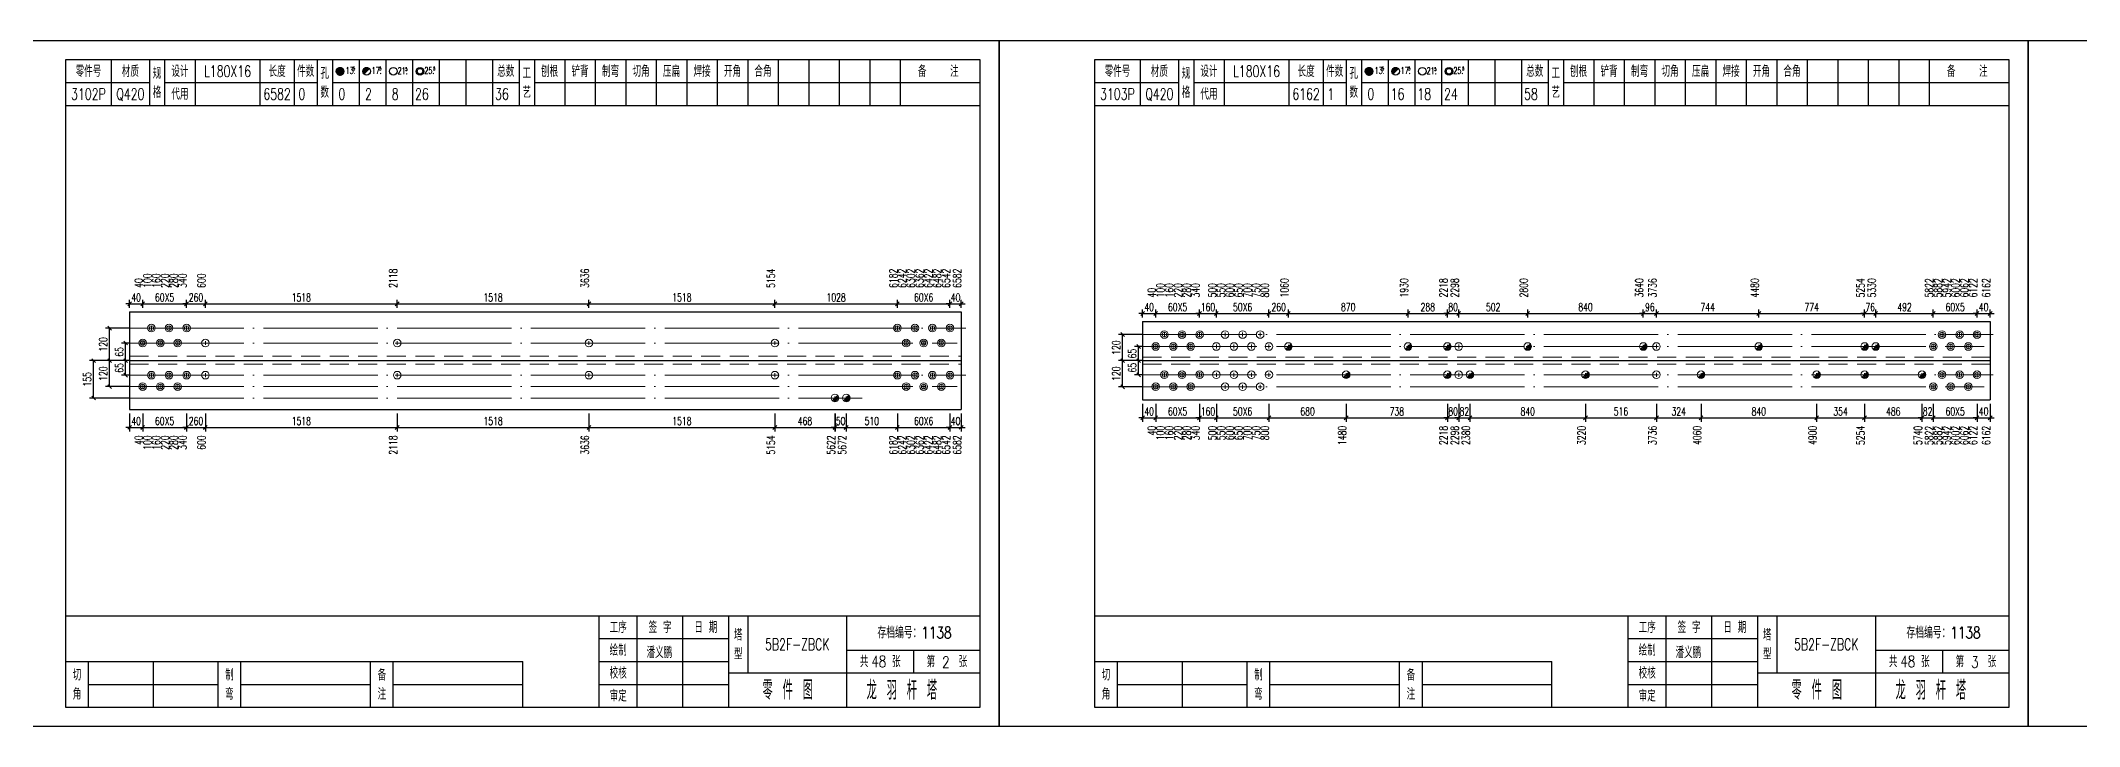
# Model space of a CAD drawing. Header units: millimetres. Extents: x 0 to 30240, y -10896 to -1348.
# Drawn here: x 288 to 823, y -9369 to -9189 of the extents above; entities that cross this region are included whole.
import ezdxf
from ezdxf.enums import TextEntityAlignment as Align

# ---------------------------------------------------------------- set-up
doc = ezdxf.new("R2010")
doc.units = ezdxf.units.MM
doc.header["$LTSCALE"] = 20
doc.header["$PDMODE"] = 1
doc.linetypes.add('DASHDOT2X', pattern=[1.75, 1.5, -0.125, 0, -0.125])
doc.linetypes.add('HIDDEN', pattern=[0.375, 0.25, -0.125])
for name, color, linetype, lineweight in [('1', 7, 'Continuous', 25), ('11', 3, 'Continuous', 13), ('2', 1, 'HIDDEN', 13), ('5', 1, 'Continuous', 13), ('7', 2, 'DASHDOT2X', 13)]:
    doc.layers.add(name, color=color, linetype=linetype, lineweight=lineweight)
doc.styles.get("Standard").update_dxf_attribs({"font": 'simplex', "width": 0.7, "bigfont": 'gbhzfs.shx'})
doc.styles.add('SYMBOL_TXT', font='txt.shx', dxfattribs={"width": 0.6})
doc.styles.add('TITLE_TXT', font='simplex.shx', dxfattribs={"width": 0.75, "height": 2.5, "bigfont": 'gbhzfs.shx'})
doc.dimstyles.get("Standard").update_dxf_attribs({"dimtxt": 2.1, "dimasz": 1, "dimexe": 1.05, "dimexo": 0, "dimgap": 0.63, "dimtad": 1, "dimzin": 0, "dimdsep": 46, "dimtxsty": 'standard', "dimblk": 'OBLIQUE', "dimblk1": 'OBLIQUE', "dimblk2": 'OBLIQUE', "dimcen": 0.09, "dimadec": 0, "dimazin": 0, "dimtfac": 1, "dimtdec": 1, "dimtix": 1, "dimtmove": 0, "dimatfit": 3, "dimfxl": 0, "dimtolj": 1, "dimtzin": 0, "dimarcsym": 0})
pattern_1 = [(0, (-3, 0), (0, 0.0125), [])]

# ---------------------------------------------------------------- blocks, each defined once
blk = doc.blocks.new('M12_HOLE')
h = blk.add_hatch()
h.set_pattern_fill('LINE', scale=0.1, style=0)
h.set_pattern_definition(pattern_1)
h.paths.add_polyline_path([(-5, 0, 1), (-1, 0, 1)])
at = {"color": 7}
blk.add_circle((-3, 0), 2, dxfattribs=at)
at = {"color": 7, "attachment_point": 1, "style": 'SYMBOL_TXT'}
for s, insert, char_height, width in [('13\\f??|b0|i0|c0|p54;.', (-0.1, 2.1), 3.5, 5.707), ('5', (3.7, 2.3), 1.8, 2.931)]:
    blk.add_mtext(s, dxfattribs=dict(at, insert=insert, char_height=char_height, width=width))
blk = doc.blocks.new('M16_HOLE')
h = blk.add_hatch()
h.set_pattern_fill('LINE', scale=0.1, style=0)
h.set_pattern_definition(pattern_1)
h.paths.add_polyline_path([(-1.6, 1.4, 0.668179), (-5, 0, 0.198912), (-4.4, -1.4)])
at = {"color": 7}
blk.add_circle((-3, 0), 2, dxfattribs=at)
at = {"color": 7, "attachment_point": 1, "style": 'SYMBOL_TXT'}
for s, insert, char_height, width in [('17.', (-0.4, 2.1), 3.5, 6.316), ('5', (3.6, 2.3), 1.8, 1.822)]:
    blk.add_mtext(s, dxfattribs=dict(at, insert=insert, char_height=char_height, width=width))
blk = doc.blocks.new('M20_HOLE')
at = {"color": 7}
blk.add_circle((-3, 0), 2, dxfattribs=at)
at = {"color": 7, "attachment_point": 1, "style": 'SYMBOL_TXT'}
for s, insert, char_height, width in [('21.', (-0.7, 2), 3.5, 6.074), ('5', (3.3, 2), 1.8, 1.458)]:
    blk.add_mtext(s, dxfattribs=dict(at, insert=insert, char_height=char_height, width=width))
blk = doc.blocks.new('M24_HOLE')
at = {"color": 7}
for radius in [2, 1.5]:
    blk.add_circle((-3, 0), radius, dxfattribs=at)
at = {"color": 7, "attachment_point": 1, "style": 'SYMBOL_TXT'}
for s, insert, char_height, width in [('25.', (-0.7, 2.1), 3.5, 2.429), ('5', (3.9, 2.3), 1.8, 1.944)]:
    blk.add_mtext(s, dxfattribs=dict(at, insert=insert, char_height=char_height, width=width))
blk = doc.blocks.new('JgCard')
for p, q in [((270, 180), (0, 180)), ((0, 180), (0, 0)), ((270, 0), (270, 180)), ((265, 175), (25, 175)), ((25, 175), (25, 5)), ((37, 175), (37, 163)), ((47, 175), (47, 163)), ((51, 175), (51, 163)), ((59, 175), (59, 163)), ((76, 175), (76, 163)), ((85, 175), (85, 163)), ((91, 175), (91, 163)), ((95, 175), (95, 163)), ((102, 175), (102, 163)), ((109, 175), (109, 163)), ((116, 175), (116, 163)), ((123, 175), (123, 163)), ((130, 175), (130, 163)), ((137, 175), (137, 163)), ((144, 175), (144, 163)), ((148, 175), (148, 163)), ((156, 175), (156, 163)), ((164, 175), (164, 163)), ((172, 175), (172, 163)), ((180, 175), (180, 163)), ((188, 175), (188, 163)), ((196, 175), (196, 163)), ((204, 175), (204, 163)), ((212, 175), (212, 163)), ((220, 175), (220, 163)), ((228, 175), (228, 163)), ((236, 175), (236, 163)), ((244, 175), (244, 163)), ((265, 5), (265, 175)), ((25, 169), (47, 169)), ((51, 169), (91, 169)), ((95, 169), (144, 169)), ((148, 169), (265, 169)), ((25, 163), (265, 163)), ((25, 29), (265, 29)), ((165, 5), (165, 29)), ((175, 5), (175, 29)), ((187, 5), (187, 29)), ((199, 5), (199, 29)), ((204, 29), (204, 14)), ((230, 5), (230, 29)), ((165, 23), (199, 23)), ((25, 17), (145, 17)), ((31, 5), (31, 17)), ((48, 17), (48, 5)), ((65, 5), (65, 17)), ((71, 5), (71, 17)), ((105, 5), (105, 17)), ((111, 5), (111, 17)), ((145, 5), (145, 17)), ((165, 17), (199, 17)), ((230, 20), (265, 20)), ((247.5, 20), (247.5, 14)), ((31, 11), (65, 11)), ((71, 11), (105, 11)), ((111, 11), (145, 11)), ((165, 11), (199, 11)), ((199, 14), (265, 14)), ((0, 0), (270, 0)), ((25, 5), (265, 5))]:
    blk.add_line(p, q)
blk.add_lwpolyline([(96.03, 171.99, -1), (98.03, 171.99, -1)], format="xyb", close=True)
blk.add_point((145, 96))
at = {"xscale": 0.5, "yscale": 0.5, "zscale": 0.5}
for name, p in [('M12_HOLE', (98.53, 171.99)), ('M16_HOLE', (105.5, 172)), ('M20_HOLE', (112.5, 172)), ('M24_HOLE', (119.5, 172))]:
    blk.add_blockref(name, p, dxfattribs=at)
at = {"style": 'TITLE_TXT', "width": 0.75}
for s, height, p in [('存档编号：1138', 3.076, (238.02, 23.07)), ('潘义鹏', 3, (177.45, 17.91)), ('龙 羽 杆 塔', 5, (235.17, 6.97))]:
    blk.add_text(s, height=height, dxfattribs=at).set_placement(p)
at = {"attachment_point": 5, "style": 'TITLE_TXT'}
for s, insert, char_height, width in [('零件号', (31, 172), 3, 15), ('材质', (42, 172), 3, 8), ('设计', (55, 172), 3, 8), ('长度', (80.5, 172), 3, 8), ('件数', (88, 172), 3, 6), ('总数', (140.5, 172), 3, 7), ('工\\P艺', (146, 169), 3, 4), ('刨根', (152, 172), 3, 8), ('铲背', (160, 172), 3, 8), ('制弯', (168, 172), 3, 8), ('切角', (176, 172), 3, 8), ('压扁', (184, 172), 3, 8), ('焊接', (192, 172), 3, 8), ('开角', (200, 172), 3, 8), ('合角', (208, 172), 3, 8), ('备    注', (254, 172), 3, 22), ('规格', (49, 169), 3, 4), ('代用', (55, 166), 3, 8), ('孔数', (93, 169), 3, 4), ('工序', (170, 26), 3, 10), ('签 字', (181, 26), 3, 12), ('日 期', (193, 26), 3, 12), ('绘制', (170, 20), 3, 10), ('塔\\P型', (201.5, 21.5), 3, 5), ('共    张', (238.75, 17), 3, 17.5), ('第    张', (256.25, 17), 3, 17.5), ('切\\P角', (28, 11), 3, 6), ('制\\P弯', (68, 11), 3, 6), ('备\\P注', (108, 11), 3, 6), ('校核', (170, 14), 3, 10), ('零 件 图', (214.5, 9.5), 5, 31), ('审定', (170, 8), 3, 10)]:
    blk.add_mtext(s, dxfattribs=dict(at, insert=insert, char_height=char_height, width=width))
blk = doc.blocks.new('M24')
for p, q in [((-0.6, 0), (0.6, 0)), ((0, -0.6), (0, 0.6))]:
    blk.add_line(p, q)
for radius in [1, 0.6]:
    blk.add_circle((0, 0), radius)
blk = doc.blocks.new('M20')
for p, q in [((-0.5, 0), (0.5, 0)), ((0, -0.5), (0, 0.5))]:
    blk.add_line(p, q)
blk.add_circle((0, 0), 1)
blk = doc.blocks.new('M16')
for p, q in [((-0.71, -0.71), (0.71, 0.71)), ((-0.4, 0), (0.4, 0)), ((0, 0.4), (0, -0.4))]:
    blk.add_line(p, q)
blk.add_circle((0, 0), 1)
for radius in [0.8, 0.6, 0.4, 0.2]:
    blk.add_arc((0, 0), radius, 225, 45)
blk = doc.blocks.new('_Oblique')
at = {"color": 0, "linetype": 'ByBlock', "lineweight": -2}
blk.add_line((-0.5, -0.5), (0.5, 0.5), dxfattribs=at)
blk = doc.blocks.new('*D5268')
at = {"layer": '11', "color": 0, "lineweight": -2}
for p, q in [((311.8, -9290.67), (310.8, -9290.67)), ((311.8, -9287), (311.8, -9291.72)), ((311.8, -9290.67), (315.24, -9290.67)), ((315.24, -9287), (315.24, -9291.72)), ((315.24, -9290.67), (316.24, -9290.67))]:
    blk.add_line(p, q, dxfattribs=at)
at = {"layer": 'Defpoints', "color": 0}
for p in [(311.8, -9287), (315.24, -9287), (315.24, -9290.67)]:
    blk.add_point(p, dxfattribs=at)
at = {"layer": '11', "color": 0, "lineweight": -2}
blk.add_blockref('_Oblique', (311.8, -9290.67), dxfattribs=at)
at = {"layer": '11', "color": 0, "lineweight": -2, "rotation": 180}
blk.add_blockref('_Oblique', (315.24, -9290.67), dxfattribs=at)
at = {"layer": '11', "color": 0, "insert": (313.52, -9288.99), "char_height": 2.1, "attachment_point": 5}
blk.add_mtext('\\A1;40', dxfattribs=at)
blk = doc.blocks.new('*D5270')
at = {"layer": '11', "color": 0, "lineweight": -2}
for p, q in [((326.74, -9290.67), (325.74, -9290.67)), ((326.74, -9287), (326.74, -9291.72)), ((326.74, -9290.67), (331.69, -9290.67)), ((331.69, -9287), (331.69, -9291.72)), ((331.69, -9290.67), (332.69, -9290.67))]:
    blk.add_line(p, q, dxfattribs=at)
at = {"layer": 'Defpoints', "color": 0}
for p in [(326.74, -9287), (331.69, -9287), (331.69, -9290.67)]:
    blk.add_point(p, dxfattribs=at)
at = {"layer": '11', "color": 0, "lineweight": -2}
blk.add_blockref('_Oblique', (326.74, -9290.67), dxfattribs=at)
at = {"layer": '11', "color": 0, "lineweight": -2, "rotation": 180}
blk.add_blockref('_Oblique', (331.69, -9290.67), dxfattribs=at)
at = {"layer": '11', "color": 0, "insert": (329.22, -9288.99), "char_height": 2.1, "attachment_point": 5}
blk.add_mtext('\\A1;260', dxfattribs=at)
blk = doc.blocks.new('*D5275')
at = {"layer": '11', "color": 0, "lineweight": -2}
for p, q in [((496.89, -9290.67), (495.89, -9290.67)), ((496.89, -9287), (496.89, -9291.72)), ((496.89, -9290.67), (499.83, -9290.67)), ((499.83, -9287), (499.83, -9291.72)), ((499.83, -9290.67), (500.83, -9290.67))]:
    blk.add_line(p, q, dxfattribs=at)
at = {"layer": 'Defpoints', "color": 0}
for p in [(496.89, -9287), (499.83, -9287), (499.83, -9290.67)]:
    blk.add_point(p, dxfattribs=at)
at = {"layer": '11', "color": 0, "lineweight": -2}
blk.add_blockref('_Oblique', (496.89, -9290.67), dxfattribs=at)
at = {"layer": '11', "color": 0, "lineweight": -2, "rotation": 180}
blk.add_blockref('_Oblique', (499.83, -9290.67), dxfattribs=at)
at = {"layer": '11', "color": 0, "insert": (498.36, -9288.99), "char_height": 2.1, "attachment_point": 5}
blk.add_mtext('\\A1;50', dxfattribs=at)
blk = doc.blocks.new('*D5278')
at = {"layer": '11', "color": 0, "lineweight": -2}
for p, q in [((527.06, -9290.67), (526.06, -9290.67)), ((527.06, -9287), (527.06, -9291.72)), ((527.06, -9290.67), (530, -9290.67)), ((530, -9287), (530, -9291.72)), ((530, -9290.67), (531, -9290.67))]:
    blk.add_line(p, q, dxfattribs=at)
at = {"layer": 'Defpoints', "color": 0}
for p in [(527.06, -9287), (530, -9287), (530, -9290.67)]:
    blk.add_point(p, dxfattribs=at)
at = {"layer": '11', "color": 0, "lineweight": -2}
blk.add_blockref('_Oblique', (527.06, -9290.67), dxfattribs=at)
at = {"layer": '11', "color": 0, "lineweight": -2, "rotation": 180}
blk.add_blockref('_Oblique', (530, -9290.67), dxfattribs=at)
at = {"layer": '11', "color": 0, "insert": (528.53, -9288.99), "char_height": 2.1, "attachment_point": 5}
blk.add_mtext('\\A1;40', dxfattribs=at)
blk = doc.blocks.new('*D5279')
at = {"layer": '11', "color": 0, "lineweight": -2}
for p, q in [((311.8, -9258.23), (310.8, -9258.23)), ((311.8, -9259.28), (311.8, -9257.18)), ((311.8, -9258.23), (315.24, -9258.23)), ((315.24, -9259.28), (315.24, -9257.18)), ((315.24, -9258.23), (316.24, -9258.23))]:
    blk.add_line(p, q, dxfattribs=at)
at = {"layer": 'Defpoints', "color": 0}
for p in [(315.24, -9258.23), (311.8, -9259.28), (315.24, -9259.28)]:
    blk.add_point(p, dxfattribs=at)
at = {"layer": '11', "color": 0, "lineweight": -2}
blk.add_blockref('_Oblique', (311.8, -9258.23), dxfattribs=at)
at = {"layer": '11', "color": 0, "lineweight": -2, "rotation": 180}
blk.add_blockref('_Oblique', (315.24, -9258.23), dxfattribs=at)
at = {"layer": '11', "color": 0, "insert": (313.52, -9256.55), "char_height": 2.1, "attachment_point": 5}
blk.add_mtext('\\A1;40', dxfattribs=at)
blk = doc.blocks.new('*D5281')
at = {"layer": '11', "color": 0, "lineweight": -2}
for p, q in [((326.74, -9258.23), (325.74, -9258.23)), ((326.74, -9259.28), (326.74, -9257.18)), ((326.74, -9258.23), (331.69, -9258.23)), ((331.69, -9259.28), (331.69, -9257.18)), ((331.69, -9258.23), (332.69, -9258.23))]:
    blk.add_line(p, q, dxfattribs=at)
at = {"layer": 'Defpoints', "color": 0}
for p in [(331.69, -9258.23), (326.74, -9259.28), (331.69, -9259.28)]:
    blk.add_point(p, dxfattribs=at)
at = {"layer": '11', "color": 0, "lineweight": -2}
blk.add_blockref('_Oblique', (326.74, -9258.23), dxfattribs=at)
at = {"layer": '11', "color": 0, "lineweight": -2, "rotation": 180}
blk.add_blockref('_Oblique', (331.69, -9258.23), dxfattribs=at)
at = {"layer": '11', "color": 0, "insert": (329.22, -9256.55), "char_height": 2.1, "attachment_point": 5}
blk.add_mtext('\\A1;260', dxfattribs=at)
blk = doc.blocks.new('*D5287')
at = {"layer": '11', "color": 0, "lineweight": -2}
for p, q in [((527.06, -9258.23), (526.06, -9258.23)), ((527.06, -9259.28), (527.06, -9257.18)), ((527.06, -9258.23), (530, -9258.23)), ((530, -9259.28), (530, -9257.18)), ((530, -9258.23), (531, -9258.23))]:
    blk.add_line(p, q, dxfattribs=at)
at = {"layer": 'Defpoints', "color": 0}
for p in [(530, -9258.23), (527.06, -9259.28), (530, -9259.28)]:
    blk.add_point(p, dxfattribs=at)
at = {"layer": '11', "color": 0, "lineweight": -2}
blk.add_blockref('_Oblique', (527.06, -9258.23), dxfattribs=at)
at = {"layer": '11', "color": 0, "lineweight": -2, "rotation": 180}
blk.add_blockref('_Oblique', (530, -9258.23), dxfattribs=at)
at = {"layer": '11', "color": 0, "insert": (528.53, -9256.55), "char_height": 2.1, "attachment_point": 5}
blk.add_mtext('\\A1;40', dxfattribs=at)
blk = doc.blocks.new('*D5293')
at = {"layer": '11', "color": 0, "lineweight": -2}
for p, q in [((577.6, -9284.48), (577.6, -9289.2)), ((581.04, -9284.48), (581.04, -9289.2)), ((577.6, -9288.15), (576.6, -9288.15)), ((577.6, -9288.15), (581.04, -9288.15)), ((581.04, -9288.15), (582.04, -9288.15))]:
    blk.add_line(p, q, dxfattribs=at)
at = {"layer": 'Defpoints', "color": 0}
for p in [(577.6, -9284.48), (581.04, -9284.48), (581.04, -9288.15)]:
    blk.add_point(p, dxfattribs=at)
at = {"layer": '11', "color": 0, "lineweight": -2}
blk.add_blockref('_Oblique', (577.6, -9288.15), dxfattribs=at)
at = {"layer": '11', "color": 0, "lineweight": -2, "rotation": 180}
blk.add_blockref('_Oblique', (581.04, -9288.15), dxfattribs=at)
at = {"layer": '11', "color": 0, "insert": (579.32, -9286.47), "char_height": 2.1, "attachment_point": 5}
blk.add_mtext('\\A1;40', dxfattribs=at)
blk = doc.blocks.new('*D5295')
at = {"layer": '11', "color": 0, "lineweight": -2}
for p, q in [((592.54, -9284.48), (592.54, -9289.2)), ((596.95, -9284.48), (596.95, -9289.2)), ((592.54, -9288.15), (591.54, -9288.15)), ((592.54, -9288.15), (596.95, -9288.15)), ((596.95, -9288.15), (597.95, -9288.15))]:
    blk.add_line(p, q, dxfattribs=at)
at = {"layer": 'Defpoints', "color": 0}
for p in [(592.54, -9284.48), (596.95, -9284.48), (596.95, -9288.15)]:
    blk.add_point(p, dxfattribs=at)
at = {"layer": '11', "color": 0, "lineweight": -2}
blk.add_blockref('_Oblique', (592.54, -9288.15), dxfattribs=at)
at = {"layer": '11', "color": 0, "lineweight": -2, "rotation": 180}
blk.add_blockref('_Oblique', (596.95, -9288.15), dxfattribs=at)
at = {"layer": '11', "color": 0, "insert": (594.75, -9286.47), "char_height": 2.1, "attachment_point": 5}
blk.add_mtext('\\A1;160', dxfattribs=at)
blk = doc.blocks.new('*D5299')
at = {"layer": '11', "color": 0, "lineweight": -2}
for p, q in [((657.6, -9284.48), (657.6, -9289.2)), ((660.54, -9284.48), (660.54, -9289.2)), ((657.6, -9288.15), (656.6, -9288.15)), ((657.6, -9288.15), (660.54, -9288.15)), ((660.54, -9288.15), (661.54, -9288.15))]:
    blk.add_line(p, q, dxfattribs=at)
at = {"layer": 'Defpoints', "color": 0}
for p in [(657.6, -9284.48), (660.54, -9284.48), (660.54, -9288.15)]:
    blk.add_point(p, dxfattribs=at)
at = {"layer": '11', "color": 0, "lineweight": -2}
blk.add_blockref('_Oblique', (657.6, -9288.15), dxfattribs=at)
at = {"layer": '11', "color": 0, "lineweight": -2, "rotation": 180}
blk.add_blockref('_Oblique', (660.54, -9288.15), dxfattribs=at)
at = {"layer": '11', "color": 0, "insert": (659.07, -9286.47), "char_height": 2.1, "attachment_point": 5}
blk.add_mtext('\\A1;80', dxfattribs=at)
blk = doc.blocks.new('*D5300')
at = {"layer": '11', "color": 0, "lineweight": -2}
for p, q in [((660.54, -9284.48), (660.54, -9289.2)), ((663.5, -9284.48), (663.5, -9289.2)), ((660.54, -9288.15), (659.54, -9288.15)), ((660.54, -9288.15), (663.5, -9288.15)), ((663.5, -9288.15), (664.5, -9288.15))]:
    blk.add_line(p, q, dxfattribs=at)
at = {"layer": 'Defpoints', "color": 0}
for p in [(660.54, -9284.48), (663.5, -9284.48), (663.5, -9288.15)]:
    blk.add_point(p, dxfattribs=at)
at = {"layer": '11', "color": 0, "lineweight": -2}
blk.add_blockref('_Oblique', (660.54, -9288.15), dxfattribs=at)
at = {"layer": '11', "color": 0, "lineweight": -2, "rotation": 180}
blk.add_blockref('_Oblique', (663.5, -9288.15), dxfattribs=at)
at = {"layer": '11', "color": 0, "insert": (662.02, -9286.47), "char_height": 2.1, "attachment_point": 5}
blk.add_mtext('\\A1;82', dxfattribs=at)
blk = doc.blocks.new('*D5307')
at = {"layer": '11', "color": 0, "lineweight": -2}
for p, q in [((782.1, -9284.48), (782.1, -9289.2)), ((785.06, -9284.48), (785.06, -9289.2)), ((782.1, -9288.15), (781.1, -9288.15)), ((782.1, -9288.15), (785.06, -9288.15)), ((785.06, -9288.15), (786.06, -9288.15))]:
    blk.add_line(p, q, dxfattribs=at)
at = {"layer": 'Defpoints', "color": 0}
for p in [(782.1, -9284.48), (785.06, -9284.48), (785.06, -9288.15)]:
    blk.add_point(p, dxfattribs=at)
at = {"layer": '11', "color": 0, "lineweight": -2}
blk.add_blockref('_Oblique', (782.1, -9288.15), dxfattribs=at)
at = {"layer": '11', "color": 0, "lineweight": -2, "rotation": 180}
blk.add_blockref('_Oblique', (785.06, -9288.15), dxfattribs=at)
at = {"layer": '11', "color": 0, "insert": (783.58, -9286.47), "char_height": 2.1, "attachment_point": 5}
blk.add_mtext('\\A1;82', dxfattribs=at)
blk = doc.blocks.new('*D5309')
at = {"layer": '11', "color": 0, "lineweight": -2}
for p, q in [((796.56, -9284.48), (796.56, -9289.2)), ((800, -9284.48), (800, -9289.2)), ((796.56, -9288.15), (795.56, -9288.15)), ((796.56, -9288.15), (800, -9288.15)), ((800, -9288.15), (801, -9288.15))]:
    blk.add_line(p, q, dxfattribs=at)
at = {"layer": 'Defpoints', "color": 0}
for p in [(796.56, -9284.48), (800, -9284.48), (800, -9288.15)]:
    blk.add_point(p, dxfattribs=at)
at = {"layer": '11', "color": 0, "lineweight": -2}
blk.add_blockref('_Oblique', (796.56, -9288.15), dxfattribs=at)
at = {"layer": '11', "color": 0, "lineweight": -2, "rotation": 180}
blk.add_blockref('_Oblique', (800, -9288.15), dxfattribs=at)
at = {"layer": '11', "color": 0, "insert": (798.28, -9286.47), "char_height": 2.1, "attachment_point": 5}
blk.add_mtext('\\A1;40', dxfattribs=at)
blk = doc.blocks.new('*D5310')
at = {"layer": '11', "color": 0, "lineweight": -2}
for p, q in [((577.6, -9260.75), (576.6, -9260.75)), ((577.6, -9261.8), (577.6, -9259.7)), ((577.6, -9260.75), (581.04, -9260.75)), ((581.04, -9261.8), (581.04, -9259.7)), ((581.04, -9260.75), (582.04, -9260.75))]:
    blk.add_line(p, q, dxfattribs=at)
at = {"layer": 'Defpoints', "color": 0}
for p in [(577.6, -9261.8), (581.04, -9260.75), (581.04, -9261.8)]:
    blk.add_point(p, dxfattribs=at)
at = {"layer": '11', "color": 0, "lineweight": -2}
blk.add_blockref('_Oblique', (577.6, -9260.75), dxfattribs=at)
at = {"layer": '11', "color": 0, "lineweight": -2, "rotation": 180}
blk.add_blockref('_Oblique', (581.04, -9260.75), dxfattribs=at)
at = {"layer": '11', "color": 0, "insert": (579.32, -9259.07), "char_height": 2.1, "attachment_point": 5}
blk.add_mtext('\\A1;40', dxfattribs=at)
blk = doc.blocks.new('*D5312')
at = {"layer": '11', "color": 0, "lineweight": -2}
for p, q in [((592.54, -9260.75), (591.54, -9260.75)), ((592.54, -9261.8), (592.54, -9259.7)), ((592.54, -9260.75), (596.95, -9260.75)), ((596.95, -9261.8), (596.95, -9259.7)), ((596.95, -9260.75), (597.95, -9260.75))]:
    blk.add_line(p, q, dxfattribs=at)
at = {"layer": 'Defpoints', "color": 0}
for p in [(592.54, -9261.8), (596.95, -9260.75), (596.95, -9261.8)]:
    blk.add_point(p, dxfattribs=at)
at = {"layer": '11', "color": 0, "lineweight": -2}
blk.add_blockref('_Oblique', (592.54, -9260.75), dxfattribs=at)
at = {"layer": '11', "color": 0, "lineweight": -2, "rotation": 180}
blk.add_blockref('_Oblique', (596.95, -9260.75), dxfattribs=at)
at = {"layer": '11', "color": 0, "insert": (594.75, -9259.07), "char_height": 2.1, "attachment_point": 5}
blk.add_mtext('\\A1;160', dxfattribs=at)
blk = doc.blocks.new('*D5317')
at = {"layer": '11', "color": 0, "lineweight": -2}
for p, q in [((657.6, -9260.75), (656.6, -9260.75)), ((657.6, -9261.8), (657.6, -9259.7)), ((657.6, -9260.75), (660.54, -9260.75)), ((660.54, -9261.8), (660.54, -9259.7)), ((660.54, -9260.75), (661.54, -9260.75))]:
    blk.add_line(p, q, dxfattribs=at)
at = {"layer": 'Defpoints', "color": 0}
for p in [(657.6, -9261.8), (660.54, -9260.75), (660.54, -9261.8)]:
    blk.add_point(p, dxfattribs=at)
at = {"layer": '11', "color": 0, "lineweight": -2}
blk.add_blockref('_Oblique', (657.6, -9260.75), dxfattribs=at)
at = {"layer": '11', "color": 0, "lineweight": -2, "rotation": 180}
blk.add_blockref('_Oblique', (660.54, -9260.75), dxfattribs=at)
at = {"layer": '11', "color": 0, "insert": (659.07, -9259.07), "char_height": 2.1, "attachment_point": 5}
blk.add_mtext('\\A1;80', dxfattribs=at)
blk = doc.blocks.new('*D5320')
at = {"layer": '11', "color": 0, "lineweight": -2}
for p, q in [((708.97, -9260.75), (707.97, -9260.75)), ((708.97, -9261.8), (708.97, -9259.7)), ((708.97, -9260.75), (712.44, -9260.75)), ((712.44, -9261.8), (712.44, -9259.7)), ((712.44, -9260.75), (713.44, -9260.75))]:
    blk.add_line(p, q, dxfattribs=at)
at = {"layer": 'Defpoints', "color": 0}
for p in [(708.97, -9261.8), (712.44, -9260.75), (712.44, -9261.8)]:
    blk.add_point(p, dxfattribs=at)
at = {"layer": '11', "color": 0, "lineweight": -2}
blk.add_blockref('_Oblique', (708.97, -9260.75), dxfattribs=at)
at = {"layer": '11', "color": 0, "lineweight": -2, "rotation": 180}
blk.add_blockref('_Oblique', (712.44, -9260.75), dxfattribs=at)
at = {"layer": '11', "color": 0, "insert": (710.7, -9259.07), "char_height": 2.1, "attachment_point": 5}
blk.add_mtext('\\A1;96', dxfattribs=at)
blk = doc.blocks.new('*D5323')
at = {"layer": '11', "color": 0, "lineweight": -2}
for p, q in [((767.03, -9260.75), (766.03, -9260.75)), ((767.03, -9261.8), (767.03, -9259.7)), ((767.03, -9260.75), (769.97, -9260.75)), ((769.97, -9261.8), (769.97, -9259.7)), ((769.97, -9260.75), (770.97, -9260.75))]:
    blk.add_line(p, q, dxfattribs=at)
at = {"layer": 'Defpoints', "color": 0}
for p in [(767.03, -9261.8), (769.97, -9260.75), (769.97, -9261.8)]:
    blk.add_point(p, dxfattribs=at)
at = {"layer": '11', "color": 0, "lineweight": -2}
blk.add_blockref('_Oblique', (767.03, -9260.75), dxfattribs=at)
at = {"layer": '11', "color": 0, "lineweight": -2, "rotation": 180}
blk.add_blockref('_Oblique', (769.97, -9260.75), dxfattribs=at)
at = {"layer": '11', "color": 0, "insert": (768.5, -9259.07), "char_height": 2.1, "attachment_point": 5}
blk.add_mtext('\\A1;76', dxfattribs=at)
blk = doc.blocks.new('*D5326')
at = {"layer": '11', "color": 0, "lineweight": -2}
for p, q in [((796.56, -9260.75), (795.56, -9260.75)), ((796.56, -9261.8), (796.56, -9259.7)), ((796.56, -9260.75), (800, -9260.75)), ((800, -9261.8), (800, -9259.7)), ((800, -9260.75), (801, -9260.75))]:
    blk.add_line(p, q, dxfattribs=at)
at = {"layer": 'Defpoints', "color": 0}
for p in [(796.56, -9261.8), (800, -9260.75), (800, -9261.8)]:
    blk.add_point(p, dxfattribs=at)
at = {"layer": '11', "color": 0, "lineweight": -2}
blk.add_blockref('_Oblique', (796.56, -9260.75), dxfattribs=at)
at = {"layer": '11', "color": 0, "lineweight": -2, "rotation": 180}
blk.add_blockref('_Oblique', (800, -9260.75), dxfattribs=at)
at = {"layer": '11', "color": 0, "insert": (798.28, -9259.07), "char_height": 2.1, "attachment_point": 5}
blk.add_mtext('\\A1;40', dxfattribs=at)

msp = doc.modelspace()

# ---------------------------------------------------------------- linework, layer by layer
at = {"layer": '1'}
for p, q in [((311.8, -9260.327), (311.8, -9285.947)), ((311.8, -9260.327), (530, -9260.327)), ((530, -9260.327), (530, -9285.947)), ((577.6, -9262.847), (577.6, -9283.427)), ((577.6, -9262.847), (800, -9262.847)), ((800, -9262.847), (800, -9283.427)), ((311.8, -9273.137), (530, -9273.137)), ((577.6, -9273.137), (800, -9273.137)), ((577.6, -9283.427), (800, -9283.427)), ((311.8, -9285.947), (530, -9285.947))]:
    msp.add_line(p, q, dxfattribs=at)
at = {"layer": '2'}
for p, q in [((311.8, -9271.999), (530, -9271.999)), ((311.8, -9274.075), (530, -9274.075)), ((577.6, -9272.223), (800, -9272.223)), ((577.6, -9274.052), (800, -9274.052))]:
    msp.add_line(p, q, dxfattribs=at)
at = {"layer": '7'}
for p, q in [((311.8, -9264.597), (531.26, -9264.597)), ((311.8, -9268.511), (528.96, -9268.511)), ((577.6, -9266.277), (800.76, -9266.277)), ((577.6, -9269.421), (798.46, -9269.421)), ((311.8, -9276.947), (531.26, -9276.947)), ((311.8, -9279.947), (528.96, -9279.947)), ((577.6, -9276.853), (800.76, -9276.853)), ((577.6, -9279.997), (798.46, -9279.997)), ((311.8, -9282.947), (504.028, -9282.947))]:
    msp.add_line(p, q, dxfattribs=at)

# ---------------------------------------------------------------- block references
at = {"layer": '1'}
for p in [(270, -9369.137), (540, -9369.137), (810, -9369.137)]:
    msp.add_blockref('JgCard', p, dxfattribs=at)
at = {"layer": '5'}
for name, p in [('M24', (317.54, -9264.597)), ('M24', (322.14, -9264.597)), ('M24', (326.74, -9264.597)), ('M24', (513.26, -9264.597)), ('M24', (517.86, -9264.597)), ('M24', (522.46, -9264.597)), ('M24', (527.06, -9264.597)), ('M24', (315.24, -9268.511)), ('M24', (319.84, -9268.511)), ('M24', (324.44, -9268.511)), ('M20', (331.69, -9268.511)), ('M20', (382.012, -9268.511)), ('M20', (432.334, -9268.511)), ('M20', (481.106, -9268.511)), ('M24', (515.56, -9268.511)), ('M24', (520.16, -9268.511)), ('M24', (524.76, -9268.511)), ('M24', (581.04, -9269.421)), ('M24', (583.34, -9266.277)), ('M24', (585.64, -9269.421)), ('M24', (587.94, -9266.277)), ('M24', (590.24, -9269.421)), ('M24', (592.54, -9266.277)), ('M20', (596.95, -9269.421)), ('M20', (599.25, -9266.277)), ('M20', (601.55, -9269.421)), ('M20', (603.85, -9266.277)), ('M20', (606.15, -9269.421)), ('M20', (608.45, -9266.277)), ('M20', (610.75, -9269.421)), ('M16', (615.857, -9269.421)), ('M16', (647.256, -9269.421)), ('M16', (657.598, -9269.421)), ('M20', (660.538, -9269.421)), ('M16', (678.655, -9269.421)), ('M16', (708.972, -9269.421)), ('M20', (712.437, -9269.421)), ('M16', (739.289, -9269.421)), ('M16', (767.026, -9269.421)), ('M16', (769.966, -9269.421)), ('M24', (785.06, -9269.421)), ('M24', (787.36, -9266.277)), ('M24', (789.66, -9269.421)), ('M24', (791.96, -9266.277)), ('M24', (794.26, -9269.421)), ('M24', (796.56, -9266.277)), ('M24', (315.24, -9279.947)), ('M24', (317.54, -9276.947)), ('M24', (319.84, -9279.947)), ('M24', (322.14, -9276.947)), ('M24', (324.44, -9279.947)), ('M24', (326.74, -9276.947)), ('M20', (331.69, -9276.947)), ('M20', (382.012, -9276.947)), ('M20', (432.334, -9276.947)), ('M20', (481.106, -9276.947)), ('M24', (513.26, -9276.947)), ('M24', (515.56, -9279.947)), ('M24', (517.86, -9276.947)), ('M24', (520.16, -9279.947)), ('M24', (522.46, -9276.947)), ('M24', (524.76, -9279.947)), ('M24', (527.06, -9276.947)), ('M24', (581.04, -9279.997)), ('M24', (583.34, -9276.853)), ('M24', (585.64, -9279.997)), ('M24', (587.94, -9276.853)), ('M24', (590.24, -9279.997)), ('M24', (592.54, -9276.853)), ('M20', (596.95, -9276.853)), ('M20', (599.25, -9279.997)), ('M20', (601.55, -9276.853)), ('M20', (603.85, -9279.997)), ('M20', (606.15, -9276.853)), ('M20', (608.45, -9279.997)), ('M20', (610.75, -9276.853)), ('M16', (631.015, -9276.853)), ('M16', (657.598, -9276.853)), ('M20', (660.538, -9276.853)), ('M16', (663.497, -9276.853)), ('M16', (693.814, -9276.853)), ('M20', (712.437, -9276.853)), ('M16', (724.13, -9276.853)), ('M16', (754.447, -9276.853)), ('M16', (767.026, -9276.853)), ('M16', (782.101, -9276.853)), ('M24', (785.06, -9279.997)), ('M24', (787.36, -9276.853)), ('M24', (789.66, -9279.997)), ('M24', (791.96, -9276.853)), ('M24', (794.26, -9279.997)), ('M24', (796.56, -9276.853)), ('M16', (496.888, -9282.947)), ('M16', (499.828, -9282.947))]:
    msp.add_blockref(name, p, dxfattribs=at)

# ---------------------------------------------------------------- texts
at = {"style": 'TITLE_TXT', "width": 0.75}
for s, p in [('48', (506.46, -9353.604)), ('2', (525.015, -9353.781)), ('48', (776.46, -9353.604)), ('3', (795.015, -9353.781))]:
    msp.add_text(s, height=3, dxfattribs=at).set_placement(p)
at = {"layer": '1', "width": 0.7}
for s, p in [('L180X16', (337.5, -9197.137)), ('L180X16', (607.5, -9197.137)), ('3102P', (301, -9203.137)), ('Q420', (312, -9203.137)), ('6582', (350.5, -9203.137)), ('0', (357, -9203.137)), ('0', (367.5, -9203.137)), ('2', (374.5, -9203.137)), ('8', (381.5, -9203.137)), ('26', (388.5, -9203.137)), ('36', (409.5, -9203.137)), ('3103P', (571, -9203.137)), ('Q420', (582, -9203.137)), ('6162', (620.5, -9203.137)), ('1', (627, -9203.137)), ('0', (637.5, -9203.137)), ('16', (644.5, -9203.137)), ('18', (651.5, -9203.137)), ('24', (658.5, -9203.137)), ('58', (679.5, -9203.137))]:
    msp.add_text(s, height=3, dxfattribs=at).set_placement(p, align=Align.MIDDLE_CENTER)
for s, p in [('40', (315.24, -9254.027)), ('100', (317.54, -9254.027)), ('160', (319.84, -9254.027)), ('220', (322.14, -9254.027)), ('280', (324.44, -9254.027)), ('340', (326.74, -9254.027)), ('600', (331.69, -9254.027)), ('2118', (382.013, -9254.027)), ('3636', (432.336, -9254.027)), ('5154', (481.11, -9254.027)), ('6182', (513.266, -9254.027)), ('6242', (515.566, -9254.027)), ('6302', (517.866, -9254.027)), ('6362', (520.166, -9254.027)), ('6422', (522.466, -9254.027)), ('6482', (524.766, -9254.027)), ('6542', (527.072, -9254.027)), ('6582', (530, -9254.027)), ('100', (583.34, -9256.547)), ('160', (585.64, -9256.547)), ('220', (587.94, -9256.547)), ('280', (590.24, -9256.547)), ('340', (592.54, -9256.547)), ('500', (596.95, -9256.547)), ('550', (599.25, -9256.547)), ('600', (601.55, -9256.547)), ('650', (603.85, -9256.547)), ('700', (606.15, -9256.547)), ('750', (608.45, -9256.547)), ('800', (610.75, -9256.547)), ('1060', (615.863, -9256.547)), ('1930', (647.262, -9256.547)), ('2218', (657.594, -9256.547)), ('2298', (660.539, -9256.547)), ('2800', (678.661, -9256.547)), ('3640', (708.978, -9256.547)), ('3736', (712.44, -9256.547)), ('4480', (739.295, -9256.547)), ('5254', (767.03, -9256.547)), ('5330', (769.971, -9256.547)), ('5822', (785.066, -9256.547)), ('5882', (787.366, -9256.547)), ('5942', (789.666, -9256.547)), ('6002', (791.966, -9256.547)), ('6062', (794.266, -9256.547)), ('6122', (796.574, -9256.547)), ('6162', (800, -9256.547)), ('40', (581.04, -9256.547))]:
    msp.add_text(s, height=2.1, rotation=90, dxfattribs=at).set_placement(p)
for s, p in [('40', (581.04, -9290.252)), ('100', (583.34, -9290.252)), ('160', (585.64, -9290.252)), ('220', (587.94, -9290.252)), ('280', (590.24, -9290.252)), ('340', (592.54, -9290.252)), ('500', (596.95, -9290.252)), ('550', (599.25, -9290.252)), ('600', (601.55, -9290.252)), ('650', (603.85, -9290.252)), ('700', (606.15, -9290.252)), ('750', (608.45, -9290.252)), ('800', (610.75, -9290.252)), ('1480', (631.021, -9290.252)), ('2218', (657.594, -9290.252)), ('2298', (660.539, -9290.252)), ('2380', (663.503, -9290.252)), ('3220', (693.82, -9290.252)), ('3736', (712.44, -9290.252)), ('4060', (724.136, -9290.252)), ('4900', (754.453, -9290.252)), ('5254', (767.03, -9290.252)), ('5740', (782.107, -9290.252)), ('5822', (785.066, -9290.252)), ('5882', (787.366, -9290.252)), ('5942', (789.666, -9290.252)), ('6002', (791.966, -9290.252)), ('6062', (794.266, -9290.252)), ('6122', (796.574, -9290.252)), ('6162', (800, -9290.252)), ('40', (315.24, -9292.772)), ('100', (317.54, -9292.772)), ('160', (319.84, -9292.772)), ('220', (322.14, -9292.772)), ('280', (324.44, -9292.772)), ('340', (326.74, -9292.772)), ('600', (331.69, -9292.772)), ('2118', (382.013, -9292.772)), ('3636', (432.336, -9292.772)), ('5154', (481.11, -9292.772)), ('5622', (496.898, -9292.772)), ('5672', (499.832, -9292.772)), ('6182', (513.266, -9292.772)), ('6242', (515.566, -9292.772)), ('6302', (517.866, -9292.772)), ('6362', (520.166, -9292.772)), ('6422', (522.466, -9292.772)), ('6482', (524.766, -9292.772)), ('6542', (527.072, -9292.772)), ('6582', (530, -9292.772))]:
    msp.add_text(s, height=2.1, rotation=90, dxfattribs=at).set_placement(p, align=Align.RIGHT)
at = {"layer": '1', "char_height": 3, "width": 26, "attachment_point": 5}
for insert in [(487, -9347.637), (757, -9347.637)]:
    msp.add_mtext('5B2F-ZBCK', dxfattribs=dict(at, insert=insert))

# ---------------------------------------------------------------- dimensions: what is measured, and where the dimension line sits
at = {"layer": '1'}
for base, p1, p2, text in [((306.55, -9264.597), (311.75, -9273.137), (311.75, -9264.597), '120'), ((310.75, -9268.511), (311.75, -9273.137), (311.75, -9268.511), '65'), ((572.35, -9266.277), (577.55, -9273.137), (577.55, -9266.277), '120'), ((576.55, -9269.421), (577.55, -9273.137), (577.55, -9269.421), '65'), ((302.35, -9273.137), (311.75, -9282.947), (311.75, -9273.137), '155'), ((306.55, -9273.137), (311.75, -9279.947), (311.75, -9273.137), '120'), ((310.75, -9273.137), (311.75, -9276.947), (311.75, -9273.137), '65'), ((572.35, -9273.137), (577.55, -9279.997), (577.55, -9273.137), '120'), ((576.55, -9273.137), (577.55, -9276.853), (577.55, -9273.137), '65')]:
    msp.add_linear_dim(base=base, p1=p1, p2=p2, angle=90, text=text, dimstyle='standard', dxfattribs=at).render()
at = {"layer": '11'}
for base, p1, p2, text, picture, middle in [((315.24, -9258.227), (311.8, -9259.277), (315.24, -9259.277), '40', '*D5279', (313.52, -9256.547)), ((331.69, -9258.227), (326.74, -9259.277), (331.69, -9259.277), '260', '*D5281', (329.215, -9256.547)), ((530, -9258.227), (527.06, -9259.277), (530, -9259.277), '40', '*D5287', (528.53, -9256.547)), ((581.04, -9260.747), (577.6, -9261.797), (581.04, -9261.797), '40', '*D5310', (579.32, -9259.067)), ((596.95, -9260.747), (592.54, -9261.797), (596.95, -9261.797), '160', '*D5312', (594.745, -9259.067)), ((660.538, -9260.747), (657.598, -9261.797), (660.538, -9261.797), '80', '*D5317', (659.068, -9259.067)), ((712.437, -9260.747), (708.972, -9261.797), (712.437, -9261.797), '96', '*D5320', (710.704, -9259.067)), ((769.966, -9260.747), (767.026, -9261.797), (769.966, -9261.797), '76', '*D5323', (768.496, -9259.067)), ((800, -9260.747), (796.56, -9261.797), (800, -9261.797), '40', '*D5326', (798.28, -9259.067)), ((581.04, -9288.152), (577.6, -9284.477), (581.04, -9284.477), '40', '*D5293', (579.32, -9286.472)), ((596.95, -9288.152), (592.54, -9284.477), (596.95, -9284.477), '160', '*D5295', (594.745, -9286.472)), ((660.538, -9288.152), (657.598, -9284.477), (660.538, -9284.477), '80', '*D5299', (659.068, -9286.472)), ((663.497, -9288.152), (660.538, -9284.477), (663.497, -9284.477), '82', '*D5300', (662.017, -9286.472)), ((785.06, -9288.152), (782.101, -9284.477), (785.06, -9284.477), '82', '*D5307', (783.58, -9286.472)), ((800, -9288.152), (796.56, -9284.477), (800, -9284.477), '40', '*D5309', (798.28, -9286.472)), ((315.24, -9290.672), (311.8, -9286.997), (315.24, -9286.997), '40', '*D5268', (313.52, -9288.992)), ((331.69, -9290.672), (326.74, -9286.997), (331.69, -9286.997), '260', '*D5270', (329.215, -9288.992)), ((499.828, -9290.672), (496.888, -9286.997), (499.828, -9286.997), '50', '*D5275', (498.358, -9288.992)), ((530, -9290.672), (527.06, -9286.997), (530, -9286.997), '40', '*D5278', (528.53, -9288.992))]:
    dim = msp.add_linear_dim(base=base, p1=p1, p2=p2, text=text, dimstyle='standard', dxfattribs=at)
    dim.commit()
    dim.dimension.update_dxf_attribs({"geometry": picture, "text_midpoint": middle})
for base, p1, p2, text in [((326.74, -9258.227), (315.24, -9259.277), (326.74, -9259.277), '60X5'), ((382.012, -9258.227), (331.69, -9259.277), (382.012, -9259.277), '1518'), ((432.334, -9258.227), (382.012, -9259.277), (432.334, -9259.277), '1518'), ((481.106, -9258.227), (432.334, -9259.277), (481.106, -9259.277), '1518'), ((513.26, -9258.227), (481.106, -9259.277), (513.26, -9259.277), '1028'), ((527.06, -9258.227), (513.26, -9259.277), (527.06, -9259.277), '60X6'), ((592.54, -9260.747), (581.04, -9261.797), (592.54, -9261.797), '60X5'), ((610.75, -9260.747), (596.95, -9261.797), (610.75, -9261.797), '50X6'), ((615.857, -9260.747), (610.75, -9261.797), (615.857, -9261.797), '260'), ((647.256, -9260.747), (615.857, -9261.797), (647.256, -9261.797), '870'), ((657.598, -9260.747), (647.256, -9261.797), (657.598, -9261.797), '288'), ((678.655, -9260.747), (660.538, -9261.797), (678.655, -9261.797), '502'), ((708.972, -9260.747), (678.655, -9261.797), (708.972, -9261.797), '840'), ((739.289, -9260.747), (712.437, -9261.797), (739.289, -9261.797), '744'), ((767.026, -9260.747), (739.289, -9261.797), (767.026, -9261.797), '774'), ((785.06, -9260.747), (769.966, -9261.797), (785.06, -9261.797), '492'), ((796.56, -9260.747), (785.06, -9261.797), (796.56, -9261.797), '60X5'), ((592.54, -9288.152), (581.04, -9284.477), (592.54, -9284.477), '60X5'), ((610.75, -9288.152), (596.95, -9284.477), (610.75, -9284.477), '50X6'), ((631.015, -9288.152), (610.75, -9284.477), (631.015, -9284.477), '680'), ((657.598, -9288.152), (631.015, -9284.477), (657.598, -9284.477), '738'), ((693.814, -9288.152), (663.497, -9284.477), (693.814, -9284.477), '840'), ((712.437, -9288.152), (693.814, -9284.477), (712.437, -9284.477), '516'), ((724.13, -9288.152), (712.437, -9284.477), (724.13, -9284.477), '324'), ((754.447, -9288.152), (724.13, -9284.477), (754.447, -9284.477), '840'), ((767.026, -9288.152), (754.447, -9284.477), (767.026, -9284.477), '354'), ((782.101, -9288.152), (767.026, -9284.477), (782.101, -9284.477), '486'), ((796.56, -9288.152), (785.06, -9284.477), (796.56, -9284.477), '60X5'), ((326.74, -9290.672), (315.24, -9286.997), (326.74, -9286.997), '60X5'), ((382.012, -9290.672), (331.69, -9286.997), (382.012, -9286.997), '1518'), ((432.334, -9290.672), (382.012, -9286.997), (432.334, -9286.997), '1518'), ((481.106, -9290.672), (432.334, -9286.997), (481.106, -9286.997), '1518'), ((496.888, -9290.672), (481.106, -9286.997), (496.888, -9286.997), '468'), ((513.26, -9290.672), (499.828, -9286.997), (513.26, -9286.997), '510'), ((527.06, -9290.672), (513.26, -9286.997), (527.06, -9286.997), '60X6')]:
    msp.add_linear_dim(base=base, p1=p1, p2=p2, text=text, dimstyle='standard', dxfattribs=at).render()

doc.saveas('drawing.dxf')
